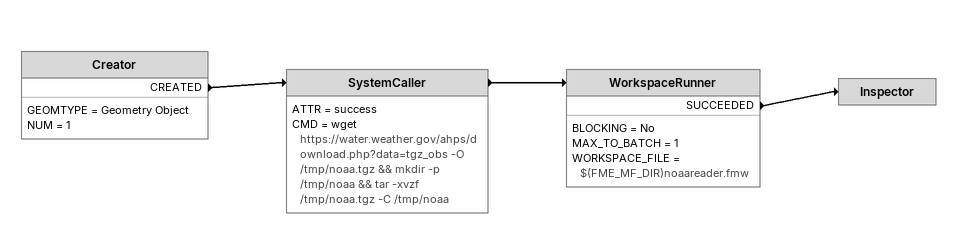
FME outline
Creator
    GEOMTYPE = Geometry Object
    NUM = 1
    CREATED -> SystemCaller
SystemCaller
    ATTR = success
    CMD = wget https://water.weather.gov/ahps/download.php?data=tgz_obs -O /tmp/noaa.tgz && mkdir -p /tmp/noaa && tar -xvzf /tmp/noaa.tgz -C /tmp/noaa
    -> WorkspaceRunner
WorkspaceRunner
    BLOCKING = No
    MAX_TO_BATCH = 1
    WORKSPACE_FILE = $(FME_MF_DIR)noaareader.fmw
    SUCCEEDED -> Inspector
Inspector
